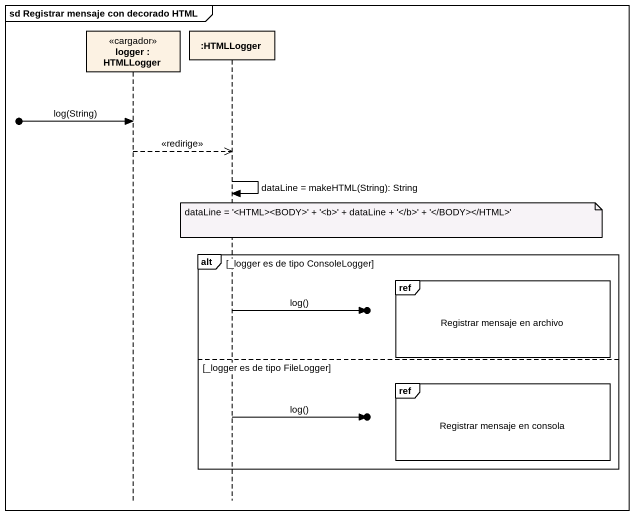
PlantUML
@startuml
mainframe sd Registrar mensaje con decorado HTML
hide footbox
participant "logger : HTMLLogger" as logger <<cargador>>
participant ":HTMLLogger" as HTMLLogger

[o-> logger : log(String)
logger -->> HTMLLogger : <<redirige>>
HTMLLogger -> HTMLLogger : dataLine = makeHTML(String): String
note over HTMLLogger : dataLine = '<HTML><BODY>' + '~<b>' + dataLine + '~</b>' + '</BODY></HTML>'
alt _logger es de tipo ConsoleLogger
  ref over HTMLLogger : Registrar mensaje en archivo
  HTMLLogger ->o] : log()
else _logger es de tipo FileLogger
  ref over HTMLLogger : Registrar mensaje en consola
  HTMLLogger ->o] : log()
end
@enduml
